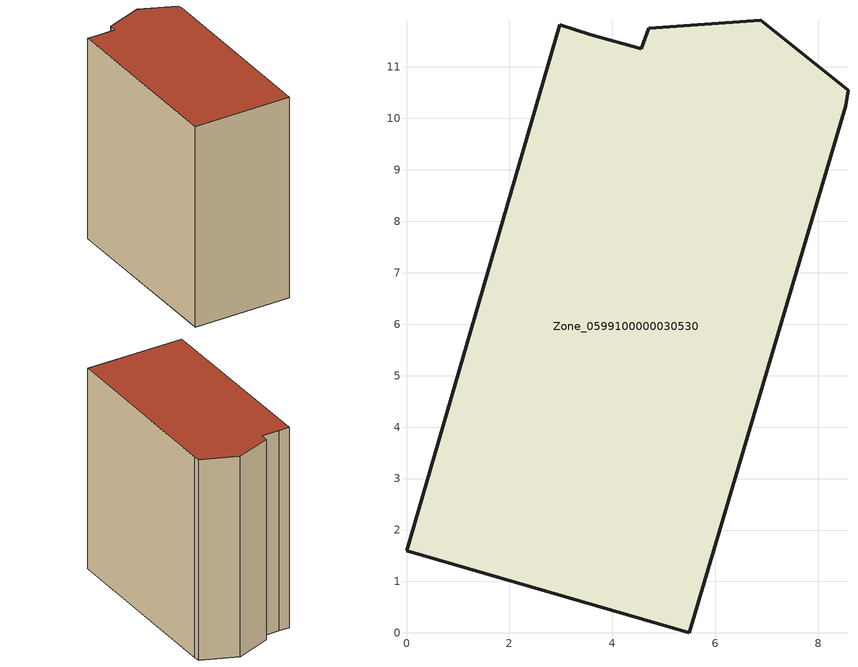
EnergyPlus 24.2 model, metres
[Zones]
Zone_0599100000030530
 floor ground (C_G): 8.54,10.24 5.49,0 0,1.6 2.98,11.82 3.58,11.62 4.56,11.35 4.71,11.75 6.88,11.91 8.58,10.55 z0
 wall outside (C_F): 4.56,11.35 3.58,11.62 2.98,11.82 0,1.6 5.49,0 8.54,10.24 8.58,10.55 6.88,11.91 4.71,11.75 4.56,11.35 z0:12.02
 roof outside (C_R): 8.58,10.55 6.88,11.91 4.71,11.75 4.56,11.35 3.58,11.62 2.98,11.82 0,1.6 5.49,0 8.54,10.24 z12.02
[BUILDING]
Pand.0599100000030530: North Axis=0; Terrain=City; Loads Convergence Tolerance Value=0.04; Temperature Convergence Tolerance Value=0.4; Solar Distribution=FullExterior; Maximum Number of Warmup Days=25; Minimum Number of Warmup Days=1
[Site:Location]
Rotterdam.The.Hague.AP_ZH_NLD Design_Conditions: Latitude=51.96; Longitude=4.45; Time Zone=1; Elevation=-4.5
[SITE:GROUNDTEMPERATURE:BUILDINGSURFACE]
18, 18, 18, 18, 18, 18, 18, 18, 18, 18, 18, 18
[MATERIAL] Thermal Absorptance=0.9; Solar Absorptance=0.7; Visible Absorptance=0.7
Name | Roughness | Thickness | Conductivity | Density | Specific Heat
G.TI.1946 | MediumSmooth | 0.15 | 1 | 540 | 1210
F.TI.1946 | Rough | 0.3 | 0.857143 | 1920 | 840
R.TI.1946 | MediumRough | 0.2 | 0.1 | 1500 | 1000
[CONSTRUCTION]
C_G: G.TI.1946
C_F: F.TI.1946
C_R: R.TI.1946
[ZONE]
Zone_0599100000030530: Type=1; Multiplier=1; Ceiling Height=Autocalculate; Volume=Autocalculate; Floor Area=autocalculate; Part of Total Floor Area=Yes
[ZONEINFILTRATION:DESIGNFLOWRATE]
Infil_Zone_0599100000030530: Zone or ZoneList or Space or SpaceList=Zone_0599100000030530; Schedule=AlwaysOn; Design Flow Rate Calculation Method=Flow/Area; Flow Rate per Floor Area=0.003; Constant Term Coefficient=1; Temperature Term Coefficient=0; Velocity Term Coefficient=0; Velocity Squared Term Coefficient=0
[HVACTEMPLATE:ZONE:IDEALLOADSAIRSYSTEM]
Zone_0599100000030530: Maximum Heating Supply Air Temperature=50; Minimum Cooling Supply Air Temperature=13; Maximum Heating Supply Air Humidity Ratio=0.0156; Minimum Cooling Supply Air Humidity Ratio=0.0077; Heating Limit=NoLimit; Cooling Limit=NoLimit; Dehumidification Control Type=ConstantSensibleHeatRatio; Cooling Sensible Heat Ratio=0.7; Dehumidification Setpoint=60; Humidification Control Type=None; Humidification Setpoint=30; Outdoor Air Method=None; Outdoor Air Flow Rate per Person=0.00944; Outdoor Air Flow Rate per Zone Floor Area=0; Outdoor Air Flow Rate per Zone=0; Demand Controlled Ventilation Type=None; Outdoor Air Economizer Type=NoEconomizer; Heat Recovery Type=None; Sensible Heat Recovery Effectiveness=0.7; Latent Heat Recovery Effectiveness=0.65
[ZONECONTROL:THERMOSTAT]
ThermostatControl_Zone_0599100000030530: Zone or ZoneList=Zone_0599100000030530; Control Type Schedule=DualSetpointControlType; Control 1=Thermostat_Zone_0599100000030530; Temperature Difference Between Cutout And Setpoint=0
[THERMOSTATSETPOINT:DUALSETPOINT]
Thermostat_Zone_0599100000030530: Heating Setpoint Temperature Schedule=HeatingSetpoint_Zone_0599100000030530; Cooling Setpoint Temperature Schedule=CoolingSetpoint_Zone_0599100000030530
[SCHEDULE:COMPACT]
HeatingSetpoint_Zone_0599100000030530: Through: 12/31, For: AllDays, Until: 24:00, 21
CoolingSetpoint_Zone_0599100000030530: Through: 12/31, For: AllDays, Until: 24:00, 24
DualSetpointControlType: Through: 12/31, For: AllDays, Until: 24:00, 4
AlwaysOn: Through: 12/31, For: AllDays, Until: 24:00, 1
